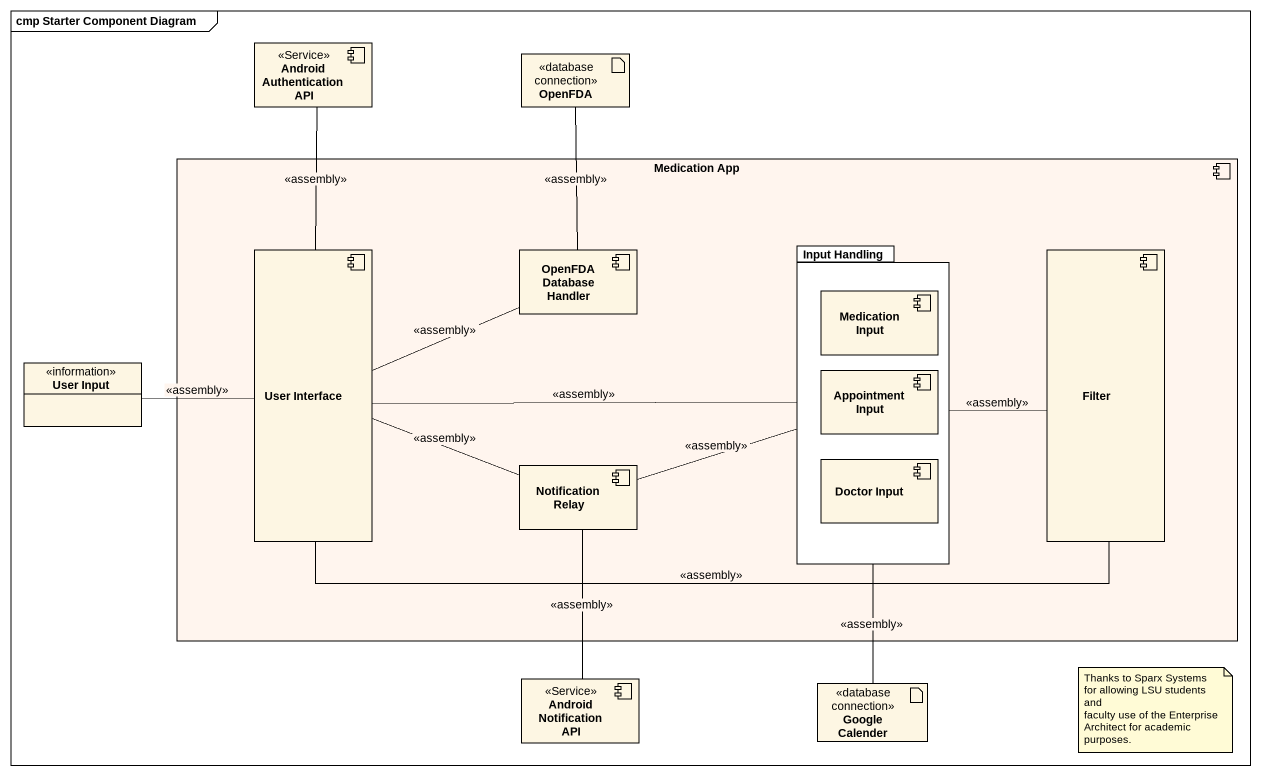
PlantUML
@startuml
mainframe cmp Starter Component Diagram
allowmixing
hide circle
hide empty members
component "Android Authentication API" as Android_Authentication_API <<Service>>
artifact OpenFDA <<database connection>>
component "Medication App" as Medication_App #FFF5EE {
  component "User Interface" as User_Interface
  component "OpenFDA Database Handler" as OpenFDA_Database_Handler
  package "Input Handling" as Input_Handling {
    component "Medication Input" as Medication_Input
    component "Appointment Input" as Appointment_Input
    component "Doctor Input" as Doctor_Input
  }
  component Filter
  component "Notification Relay" as Notification_Relay
}
class "User Input" as User_Input <<information>>
component "Android Notification API" as Android_Notification_API <<Service>>
artifact "Google Calender" as Google_Calender <<database connection>>
User_Interface -up- Android_Authentication_API : <<assembly>>
User_Interface -right- OpenFDA_Database_Handler : <<assembly>>
User_Interface -right- Input_Handling : <<assembly>>
User_Interface -right- Filter : <<assembly>>
User_Interface -right- Notification_Relay : <<assembly>>
OpenFDA_Database_Handler -up- OpenFDA : <<assembly>>
Input_Handling -- Google_Calender : <<assembly>>
Filter -left- Input_Handling : <<assembly>>
User_Input -right- User_Interface : <<assembly>>
Notification_Relay -right- Input_Handling : <<assembly>>
Notification_Relay -- Android_Notification_API : <<assembly>>
note as N1
  Thanks to Sparx Systems for allowing LSU students and
  faculty use of the Enterprise Architect for academic purposes.
end note
@enduml
